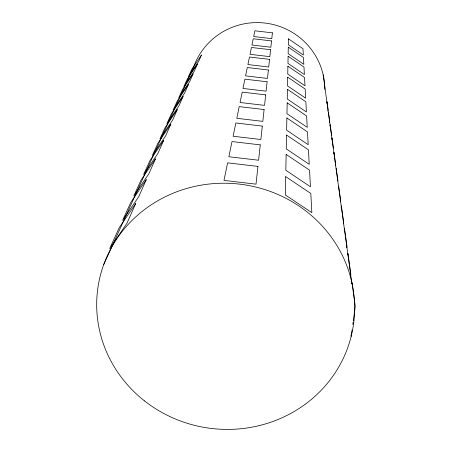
<?xml version="1.0" encoding="UTF-8"?>
<svg xmlns="http://www.w3.org/2000/svg" width="452" height="452" viewBox="0 0 452 452"><rect width="100%" height="100%" fill="white"/><g stroke="black" fill="none" stroke-linecap="round" stroke-linejoin="round"><path stroke-width="0.68" d="M326.83 103.09L327.005 101.728L328.096 109.621L327.92 110.972M328.344 114.079L328.519 112.712L329.711 121.322L329.536 122.678M330 126.068L330.175 124.695L331.48 134.125L331.299 135.493M331.813 139.21L331.988 137.826L333.423 148.194M333.808 153.629L333.983 152.279L335.565 163.731L335.299 165.765M338.288 188.733L338.644 186.015L340.61 200.225L340.424 201.598M341.107 207.96L341.39 205.869L343.593 221.853L343.322 223.909M344.192 230.317L344.475 228.226L346.972 246.329L346.791 247.707M347.791 254.939L347.972 253.572L350.831 274.251L350.549 276.347M351.792 283.952L351.978 282.562L355.272 306.411L353.272 320.982M352.035 330.005L351.176 336.254L351.012 334.887M352.797 324.457L353.08 322.372M103.683 264.691L193.812 66.467M336.192 168.251L337.949 180.975M323.157 74.761L351.566 281.246M192.337 70.998A67.523 66.659 8.3 0 1 266.522 23.255A67.523 66.659 8.3 0 1 324.835 89.479M285.698 176.636L285.331 194.942L311.846 212.655L310.806 193.45L285.698 176.636M286.144 154.426L285.828 170.263L310.445 186.766L309.547 170.144L286.144 154.426M286.534 135.041L286.252 148.877L309.23 164.325L308.445 149.798L286.534 135.041M286.873 117.978L286.63 130.176L308.168 144.691L307.479 131.882L286.873 117.978M287.178 102.841L286.958 113.672L307.236 127.362L306.62 115.983L287.178 102.841M287.444 89.321L287.252 99.005L306.399 111.955L305.851 101.785L287.444 89.321M287.692 77.179L287.517 85.886L305.654 98.174L305.162 89.027L287.692 77.179M287.907 66.207L287.749 74.077L304.987 85.767L304.541 77.501L287.907 66.207M288.11 56.246L287.964 63.393L304.377 74.546L303.97 67.032L288.11 56.246M288.291 47.161L288.161 53.686L303.829 64.342L303.456 57.483L288.291 47.161M288.455 38.844L288.336 44.821L303.326 55.025L302.981 48.743L288.455 38.844M257.939 166.415L256.013 184.167L223.983 180.393L227.605 162.844L257.939 166.415M260.273 144.877L258.606 160.234L228.87 156.737L232.006 141.555L260.273 144.877M262.307 126.085L260.855 139.504L233.102 136.244L235.842 122.978L262.307 126.085M264.104 109.548L262.821 121.368L236.808 118.311L239.221 106.621L264.104 109.548M265.691 94.875L264.556 105.372L240.074 102.497L242.215 92.118L265.691 94.875M267.109 81.772L266.092 91.157L242.978 88.445L244.894 79.168L267.109 81.772M268.386 70.004L267.471 78.439L245.572 75.874L247.295 67.529L268.386 70.004M269.539 59.37L268.714 66.998L247.911 64.557L249.47 57.02L269.539 59.37M270.584 49.714L269.833 56.647L250.024 54.325L251.442 47.471L270.584 49.714M271.539 40.917L270.855 47.234L251.945 45.019L253.239 38.77L271.539 40.917M272.415 32.855L271.788 38.646L253.702 36.527L254.883 30.804L272.415 32.855M135.69 203.569L126.989 223.22L109.689 248.521L119.26 227.633L135.69 203.569M146.256 179.698L138.719 196.722L122.594 220.35L130.888 202.242L146.256 179.698M155.488 158.85L148.894 173.743L133.792 195.897L141.052 180.049L155.488 158.85M163.618 140.482L157.804 153.612L143.606 174.472L150.013 160.488L163.618 140.482M170.839 124.176L165.669 135.843L152.273 155.55L157.968 143.114L170.839 124.176M177.291 109.599L172.67 120.04L159.985 138.707L165.082 127.583L177.291 109.599M183.094 96.496L178.935 105.892L166.895 123.628L171.483 113.616L183.094 96.496M188.337 84.654L184.574 93.152L173.116 110.045L177.269 100.988L188.337 84.654M193.1 73.896L189.682 81.62L178.749 97.751L182.523 89.513L193.1 73.896M197.445 64.082L194.32 71.133L183.874 86.558L187.32 79.038L197.445 64.082M201.422 55.093L198.564 61.551L188.557 76.337L191.716 69.444L201.422 55.093M144.482 400.879A129.108 122.961 8.3 0 0 353.057 327.276A129.108 122.961 8.3 0 0 179.455 190.789A129.108 122.961 8.3 0 0 144.482 400.879"/></g></svg>
